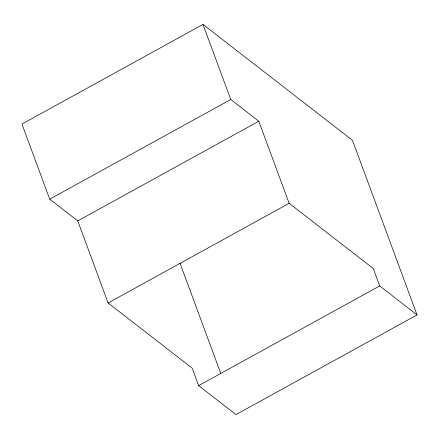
<?xml version="1.0" encoding="UTF-8"?>
<svg xmlns="http://www.w3.org/2000/svg" width="439" height="439" viewBox="0 0 439 439"><rect width="100%" height="100%" fill="white"/><g stroke="black" fill="none" stroke-linecap="round" stroke-linejoin="round"><path stroke-width="0.66" d="M202.994 24.414L21.95 124.089L49.728 199.18L77.752 220.905L108.109 302.981L192.183 368.156L198.642 385.623L236.006 414.586L417.05 314.911L352.451 140.282L202.994 24.414L230.771 99.499L258.796 121.23L289.153 203.306L373.227 268.481L379.686 285.943L417.05 314.911M49.728 199.18L230.771 99.499M77.752 220.905L258.796 121.23M108.109 302.981L289.153 203.306M198.642 385.623L379.686 285.943M179.957 263.071L220.806 373.501"/></g></svg>
